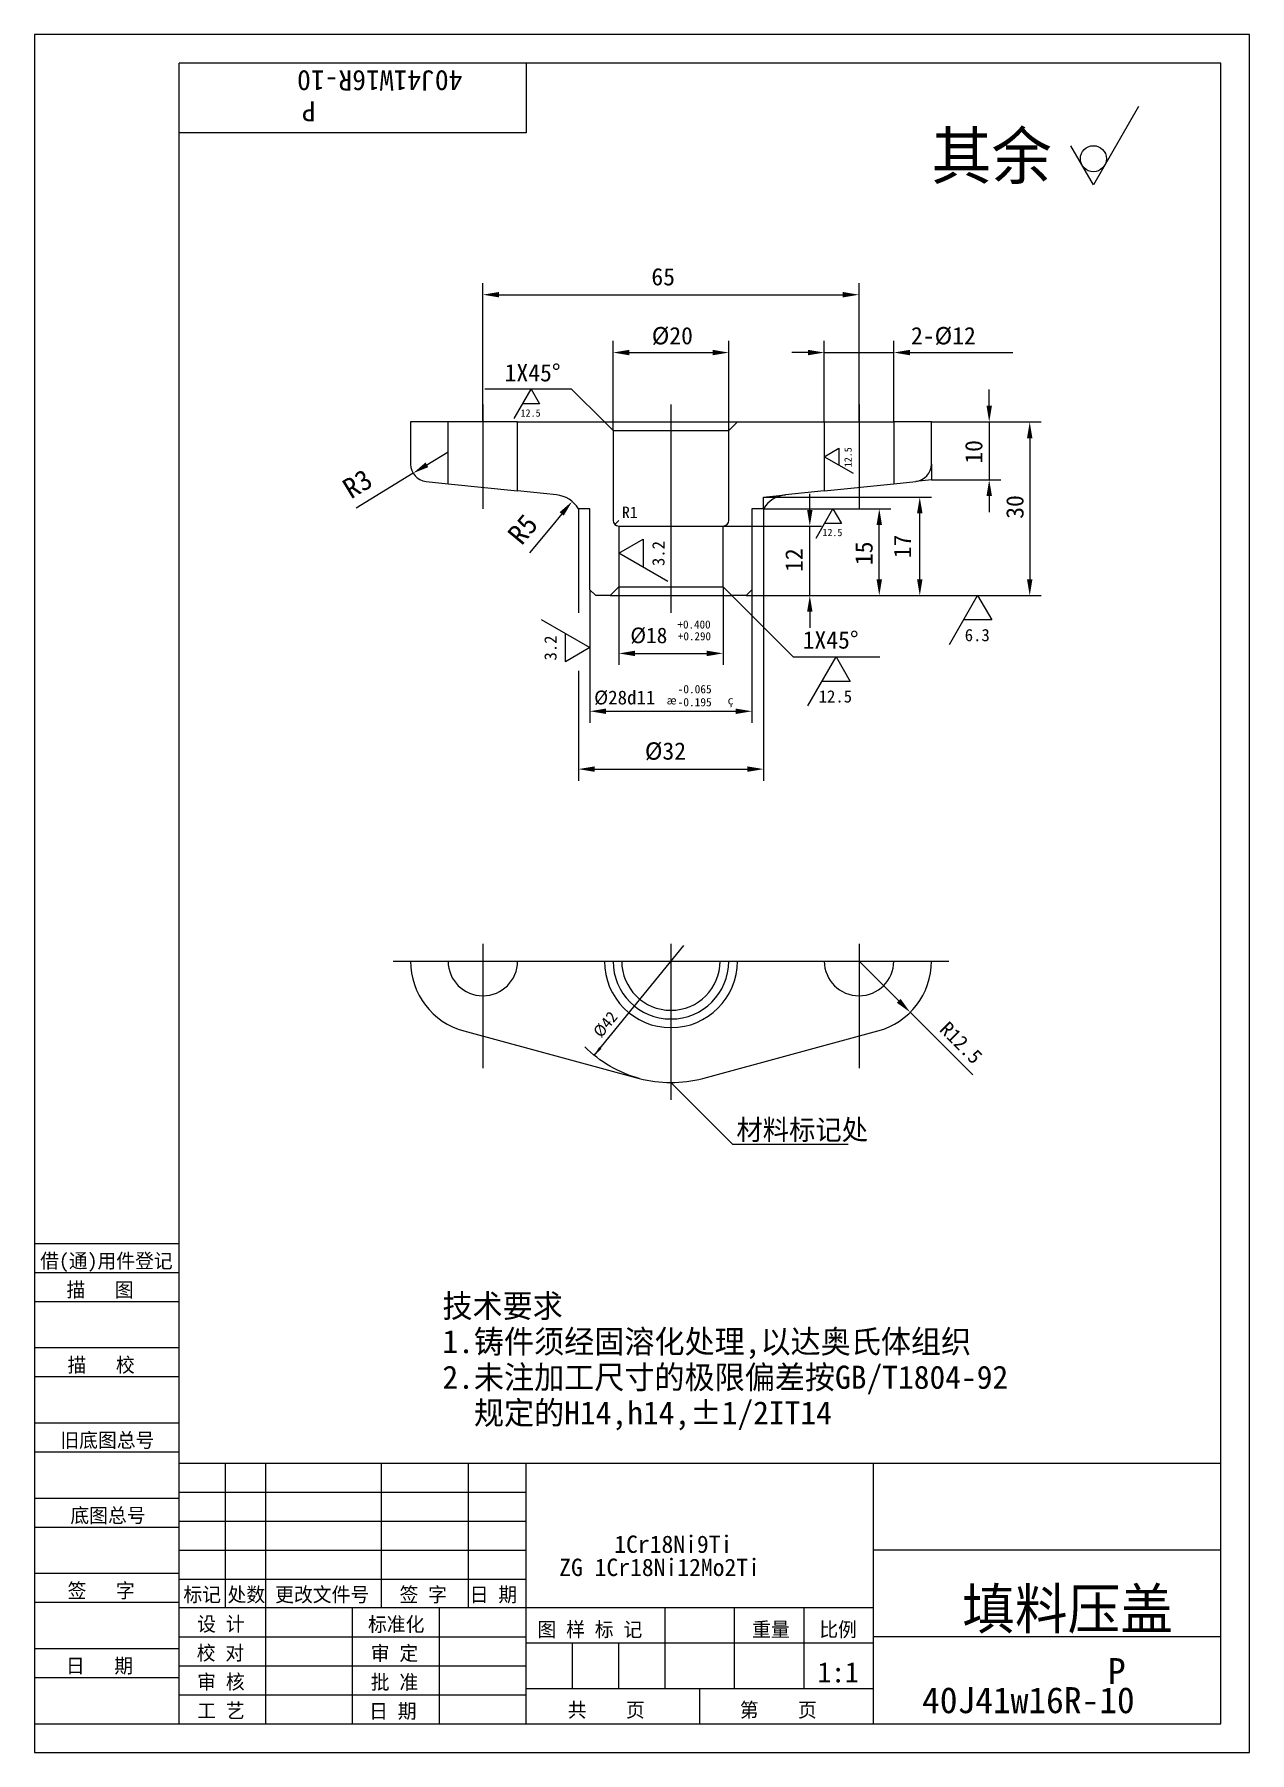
# Model space of a CAD drawing. Header units: metres. Extents: x 0 to 210, y 0 to 297.
import ezdxf

# ---------------------------------------------------------------- set-up
doc = ezdxf.new("R2010")
doc.units = ezdxf.units.M
for name, color, linetype in [('C', 6, 'Continuous'), ('D', 1, 'Continuous'), ('FL', 5, 'Continuous'), ('T', 7, 'Continuous'), ('TL', 4, 'Continuous')]:
    doc.layers.add(name, color=color, linetype=linetype)

# ---------------------------------------------------------------- blocks, each defined once
blk = doc.blocks.new('TUKUN4')
at = {"layer": 'FL'}
for p, q in [((0, 297), (0, 0)), ((210, 297), (0, 297)), ((210, 0), (210, 297)), ((0, 78), (25, 78)), ((0, 70), (25, 70)), ((0, 65), (25, 65)), ((0, 57), (25, 57)), ((0, 52), (25, 52)), ((33, 25), (33, 50)), ((40, 5), (40, 50)), ((60, 25), (60, 50)), ((75, 25), (75, 50)), ((25, 45), (85, 45)), ((0, 44), (25, 44)), ((0, 39), (25, 39)), ((25, 40), (85, 40)), ((25, 35), (85, 35)), ((0, 31), (25, 31)), ((25, 30), (85, 30)), ((0, 26), (25, 26)), ((70, 5), (70, 25)), ((0, 18), (25, 18)), ((25, 20), (85, 20)), ((25, 15), (85, 15)), ((0, 13), (25, 13)), ((25, 10), (85, 10)), ((0, 0), (210, 0))]:
    blk.add_line(p, q, dxfattribs=at)
at = {"layer": 'TL'}
for p, q in [((25, 5), (25, 292)), ((205, 292), (25, 292)), ((85, 292), (85, 280)), ((205, 5), (205, 292)), ((85, 280), (25, 280)), ((0, 88), (25, 88)), ((0, 83), (25, 83)), ((205, 50), (25, 50)), ((85, 5), (85, 50)), ((145, 5), (145, 50)), ((205, 35), (145, 35)), ((145, 25), (25, 25)), ((55, 5), (55, 25)), ((109, 11), (109, 25)), ((121, 11), (121, 25)), ((133, 11), (133, 25)), ((85, 19), (145, 19)), ((93, 11), (93, 19)), ((101, 11), (101, 19)), ((205, 20), (145, 20)), ((145, 11), (85, 11)), ((115, 5), (115, 11)), ((0, 5), (205, 5))]:
    blk.add_line(p, q, dxfattribs=at)
at = {"layer": 'T'}
for s, p in [('借(通)用件登记', (1, 83.76)), ('描   图', (5.56, 78.76)), ('描   校', (5.74, 65.76)), ('旧底图总号', (4.49, 52.76)), ('底图总号', (6.22, 39.76)), ('签   字', (5.74, 26.76)), ('标记', (25.75, 26.07)), ('处数', (33.38, 26.07)), ('更改文件号', (41.61, 26.07)), ('签 字', (63.1, 26.07)), ('日 期', (75.23, 26.07)), ('设 计', (28.14, 20.99)), ('标准化', (57.65, 20.93)), ('图 样 标 记', (86.95, 20.04)), ('重量', (124.03, 20.04)), ('比例', (135.64, 20.04)), ('校 对', (28.05, 15.99)), ('审 定', (58.13, 15.93)), ('日   期', (5.45, 13.76)), ('审 核', (28.14, 10.99)), ('批 准', (58.13, 10.93)), ('共    页', (92.18, 6.13)), ('第    页', (121.9, 6.13)), ('工 艺', (28.14, 5.99)), ('日 期', (57.84, 5.93))]:
    blk.add_text(s, height=2.5, dxfattribs=at).set_placement(p)

msp = doc.modelspace()

# ---------------------------------------------------------------- linework, layer by layer
at = {"layer": 'C'}
for points in [[(77.5, 233), (77.5, 215)], [(110, 233), (110, 197)], [(142.5, 233), (142.5, 215)], [(77.5, 139.81), (77.5, 118.31)], [(110, 139.81), (110, 112.81)], [(142.5, 139.81), (142.5, 118.31)], [(62, 136.81), (158, 136.81)]]:
    msp.add_lwpolyline(points, dxfattribs=at)
at = {"layer": 'D'}
for p, q in [((190.81, 284.52), (183, 271)), ((183, 271), (179.1, 277.76)), ((77.5, 230), (77.5, 254)), ((142.5, 230), (142.5, 254)), ((80.3, 252), (139.7, 252)), ((100, 228.5), (100, 244)), ((120, 228.5), (120, 244)), ((136.5, 230), (136.5, 244)), ((148.5, 230), (148.5, 244)), ((102.8, 242), (117.2, 242)), ((133.7, 242), (130.9, 242)), ((136.5, 242), (148.5, 242)), ((151.3, 242), (154.1, 242)), ((154.1, 242), (169.07, 242)), ((82.92, 230.59), (85.84, 235.66)), ((85.84, 235.66), (87.31, 233.12)), ((165, 232.8), (165, 235.6)), ((87.31, 233.12), (84.38, 233.12)), ((155, 230), (167, 230)), ((155, 230), (174, 230)), ((165, 230), (165, 220)), ((172, 227.2), (172, 202.8)), ((67.83, 222.6), (71.5, 224.85)), ((136.5, 224), (139.03, 225.46)), ((141.57, 221.07), (136.5, 224)), ((139.03, 225.46), (139.03, 222.54)), ((65.44, 221.14), (60.67, 218.21)), ((155, 220), (167, 220)), ((60.67, 218.21), (55.62, 215.11)), ((126, 217), (155, 217)), ((134, 214.8), (134, 217.6)), ((165, 217.2), (165, 214.4)), ((91.13, 214.11), (89.34, 211.95)), ((94, 215), (94, 197)), ((126, 215), (148, 215)), ((126, 215), (126, 168)), ((135.07, 209.93), (138, 215)), ((138, 215), (139.46, 212.47)), ((153, 202.8), (153, 214.2)), ((89.34, 211.95), (85.55, 207.4)), ((119, 212), (136, 212)), ((134, 200), (134, 212)), ((139.46, 212.47), (136.54, 212.47)), ((146, 202.8), (146, 212.2)), ((101, 207.32), (105.22, 209.76)), ((105.22, 209.76), (105.22, 204.88)), ((109.45, 202.44), (101, 207.32)), ((96, 201), (96, 178)), ((101, 201.5), (101, 188)), ((119, 201.5), (119, 188)), ((123, 200), (148, 200)), ((123, 200), (155, 200)), ((123, 200), (174, 200)), ((123, 200), (136, 200)), ((124, 201), (124, 178)), ((158.12, 191.55), (163, 200)), ((163, 200), (165.44, 195.78)), ((134, 197.2), (134, 194.4)), ((87.55, 195.88), (96, 191)), ((91.78, 188.56), (91.78, 193.44)), ((165.44, 195.78), (160.56, 195.78)), ((96, 191), (91.78, 188.56)), ((103.8, 190), (116.2, 190)), ((133.68, 180.94), (138.56, 189.39)), ((138.56, 189.39), (141, 185.17)), ((94, 187), (94, 168)), ((141, 185.17), (136.12, 185.17)), ((98.8, 180), (121.2, 180)), ((96.8, 170), (123.2, 170)), ((96.75, 120.52), (112.21, 139.53)), ((149.36, 129.95), (142.5, 136.81)), ((151.34, 127.97), (155.3, 124.01)), ((155.3, 124.01), (162.18, 117.13))]:
    msp.add_line(p, q, dxfattribs=at)
for points in [[(98.5, 230), (92.84, 235.66), (77.84, 235.66)], [(155, 222.71), (155, 220), (152.31, 219.72)], [(126, 215), (126, 217), (129.77, 217.39)], [(101, 213), (100.29, 212.29)], [(120.5, 200), (131.11, 189.39), (146.11, 189.39)], [(110, 115.81), (120.61, 105.2), (140.61, 105.2)]]:
    msp.add_lwpolyline(points, dxfattribs=at)
msp.add_lwpolyline([(104.51, 116.54, -0.13), (95.11, 122, -0.13)], format="xyb", dxfattribs=at)
msp.add_circle((183, 275.51), 2.25, dxfattribs=at)
for points in [[(80.3, 252.47), (80.3, 251.53), (77.5, 252)], [(139.7, 252.47), (139.7, 251.53), (142.5, 252)], [(102.8, 242.47), (102.8, 241.53), (100, 242)], [(117.2, 242.47), (117.2, 241.53), (120, 242)], [(133.7, 242.47), (133.7, 241.53), (136.5, 242)], [(151.3, 242.47), (151.3, 241.53), (148.5, 242)], [(164.53, 232.8), (165.47, 232.8), (165, 230)], [(171.53, 227.2), (172.47, 227.2), (172, 230)], [(68.07, 222.2), (67.59, 223), (65.44, 221.14)], [(164.53, 217.2), (165.47, 217.2), (165, 220)], [(152.53, 214.2), (153.47, 214.2), (153, 217)], [(91.48, 213.81), (90.77, 214.41), (92.92, 216.26)], [(133.53, 214.8), (134.47, 214.8), (134, 212)], [(145.53, 212.2), (146.47, 212.2), (146, 215)], [(145.53, 202.8), (146.47, 202.8), (146, 200)], [(152.53, 202.8), (153.47, 202.8), (153, 200)], [(171.53, 202.8), (172.47, 202.8), (172, 200)], [(133.53, 197.2), (134.47, 197.2), (134, 200)], [(103.8, 190.47), (103.8, 189.53), (101, 190)], [(116.2, 190.47), (116.2, 189.53), (119, 190)], [(98.8, 180.47), (98.8, 179.53), (96, 180)], [(121.2, 180.47), (121.2, 179.53), (124, 180)], [(96.8, 170.47), (96.8, 169.53), (94, 170)], [(123.2, 170.47), (123.2, 169.53), (126, 170)], [(149.03, 129.62), (149.69, 130.28), (151.34, 127.97)], [(97.59, 121.96), (96.75, 120.52), (97.99, 121.63)]]:
    msp.add_solid(points, dxfattribs=at)
at = {"layer": 'TL'}
for p, q in [((100, 228.5), (98.5, 230)), ((120, 228.5), (121.5, 230)), ((101, 201.5), (99.5, 200)), ((119, 201.5), (120.5, 200))]:
    msp.add_line(p, q, dxfattribs=at)
for points in [[(71.5, 230), (65, 230), (65, 222.71, 0.38), (67.69, 219.72), (71.5, 219.33)], [(148.5, 230), (148.5, 219.33), (152.31, 219.72, 0.38), (155, 222.71), (155, 230)]]:
    msp.add_lwpolyline(points, format="xyb", close=True, dxfattribs=at)
for points in [[(83.5, 230), (71.5, 230)], [(98.5, 230), (121.5, 230)], [(136.5, 230), (148.5, 230)], [(100, 228.5), (120, 228.5)], [(71.5, 219.33), (83.5, 218.09)], [(136.5, 218.09), (148.5, 219.33)], [(99.5, 200), (97, 200), (96, 201), (96, 215), (94, 215)], [(101, 212), (119, 212)], [(99.5, 200), (120.5, 200)], [(101, 201.5), (119, 201.5)]]:
    msp.add_lwpolyline(points, dxfattribs=at)
for points in [[(94, 215, 0.24), (90.23, 217.39), (83.5, 218.09), (83.5, 230), (98.5, 230)], [(121.5, 230), (136.5, 230), (136.5, 218.09), (129.77, 217.39, 0.24), (126, 215), (124, 215), (124, 201), (123, 200), (120.5, 200)], [(100, 228.5), (100, 213, 0.41), (101, 212), (101, 201.5)], [(119, 201.5), (119, 212, 0.41), (120, 213), (120, 228.5)], [(65, 136.81, 0.34), (74.23, 124.75), (104.51, 116.54, 0.13), (115.49, 116.54), (145.77, 124.75, 0.34), (155, 136.81, 0.34)], [(71.5, 136.81, 1), (83.5, 136.81, 1)], [(100, 136.81, 1), (120, 136.81, 1)], [(136.5, 136.81, 1), (148.5, 136.81, 1)]]:
    msp.add_lwpolyline(points, format="xyb", dxfattribs=at)
for radius in [11.5, 8.5]:
    msp.add_arc((110, 136.81), radius, 180, 0, dxfattribs=at)

# ---------------------------------------------------------------- block references
at = {"layer": 'D'}
msp.add_blockref('TUKUN4', (0, 0), dxfattribs=at)

# ---------------------------------------------------------------- texts
for s, height, rotation, p in [('40J41W16R-10', 3.5, 180, (73.97, 290.77)), ('P', 3.5, 180, (48.61, 285.45)), ('10', 3, 90, (163.82, 222.79)), ('12.5', 1.27, 90, (141.23, 222.18)), ('R3', 3.5, 31.53, (54.71, 216.6)), ('30', 3, 90, (170.93, 213.27)), ('R5', 3.5, 50.27, (84.2, 208.52)), ('3.2', 2.12, 90, (108.89, 205.1)), ('12', 3, 90, (132.76, 204.08)), ('15', 3, 90, (144.85, 205.26)), ('17', 3, 90, (151.49, 206.45)), ('3.2', 2.12, 90, (90.24, 188.77)), ('%%C42', 2, 50.88, (97.93, 123.43)), ('R12.5', 2.5, 315, (156.25, 124.83))]:
    msp.add_text(s, height=height, rotation=rotation, dxfattribs=at).set_placement(p)
for s, height, p in [('其余', 8, (155, 272)), ('65', 3, (106.62, 253.61)), ('%%C20', 3, (106.69, 243.42)), ('2-%%C12', 3, (151.49, 243.42)), ('1X45%%D', 3, (81.26, 237.02)), ('12.5', 1.27, (84.02, 230.92)), ('R1', 2, (101.53, 213.38)), ('12.5', 1.27, (136.18, 210.27)), ('%%C18', 2.7, (102.98, 191.77)), ('+0.400', 1.4, (111.14, 194.3)), ('+0.290', 1.4, (111.21, 192.27)), ('1X45%%D', 3, (132.76, 190.82)), ('6.3', 2.12, (160.77, 192.11)), ('-0.065', 1.44, (111.16, 183.1)), ('%%C28d11', 2.4, (96.73, 181.18)), ('%%230', 1.44, (109.24, 181.18)), ('-0.195', 1.44, (111.16, 180.85)), ('%%231', 1.44, (119.8, 181.18)), ('12.5', 2.12, (135.53, 181.51)), ('%%C32', 3, (105.5, 171.63)), ('材料标记处', 3.5, (121.31, 105.91)), ('技术要求', 4, (70.51, 75.21)), ('1.铸件须经固溶化处理,以达奥氏体组织', 4, (70.51, 69.05)), ('2.未注加工尺寸的极限偏差按GB/T1804-92', 4, (70.51, 62.89)), ('  规定的H14,h14,%%P1/2IT14', 4, (70.51, 56.73)), ('1Cr18Ni9Ti', 3, (100.21, 34.53)), ('ZG 1Cr18Ni12Mo2Ti', 3, (90.69, 30.53)), ('填料压盖', 7, (160.34, 21.35)), ('1:1', 3.5, (135.32, 12.14)), ('P', 4.5, (185.51, 11.84)), ('40J41w16R-10', 4.5, (153.4, 6.82))]:
    msp.add_text(s, height=height, dxfattribs=at).set_placement(p)

doc.saveas('drawing.dxf')
